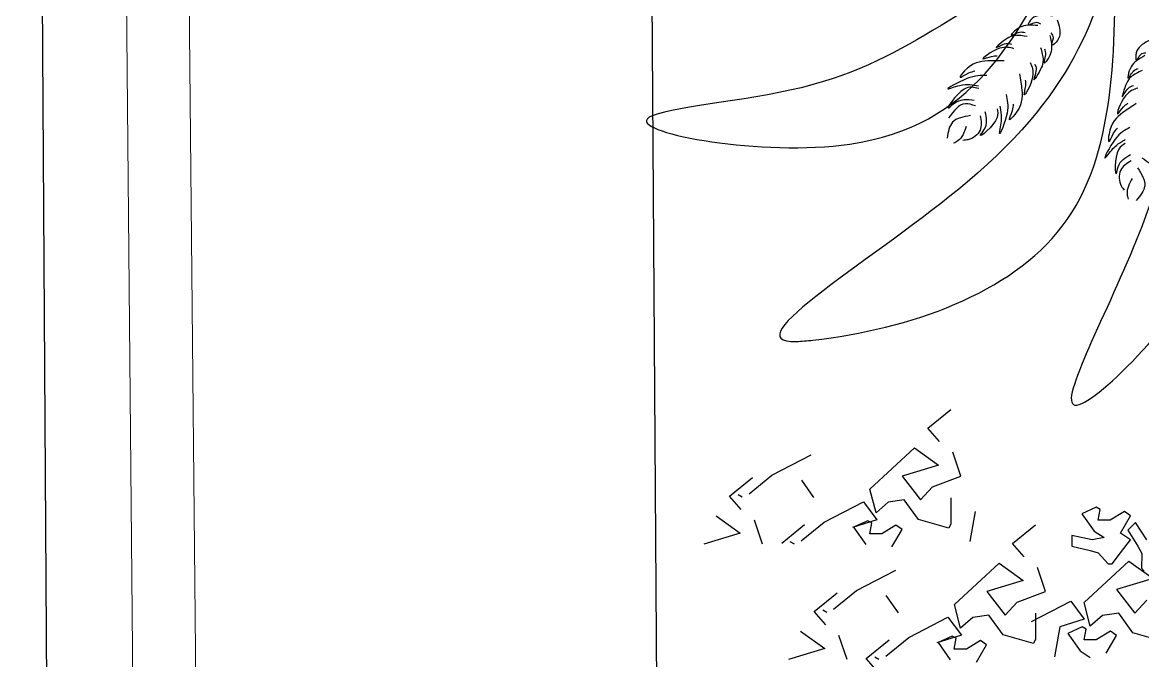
# Model space of a CAD drawing. Header units: metres. Extents: x -1655 to 449, y 40 to 361.
# Drawn here: x 191.256 to 192.07, y 60.096 to 60.559 of the extents above; entities that cross this region are included whole.
import ezdxf

# ---------------------------------------------------------------- set-up
doc = ezdxf.new("R2010")
doc.units = ezdxf.units.M
doc.header["$MEASUREMENT"] = 0
doc.layers.add('Layer5', color=31, linetype='Continuous', lineweight=9)
doc.layers.add('paisajismo', color=7, linetype='Continuous')
doc.styles.add('DIMPLAN', font='romanc.shx', dxfattribs={"height": 0.15})
doc.dimstyles.new('DIMPLAN', dxfattribs={"dimtxt": 0.009, "dimasz": 0.219, "dimexe": 0.2, "dimexo": 0.2, "dimgap": 0.05, "dimtad": 0, "dimzin": 0, "dimdsep": 46, "dimtxsty": 'DIMPLAN', "dimblk1": 'DOTSMALL', "dimblk2": 'DOTSMALL', "dimsah": 1, "dimcen": 0, "dimse1": 1, "dimse2": 1, "dimclrd": 1, "dimclre": 1, "dimclrt": 2, "dimadec": 0, "dimazin": 0, "dimtfac": 0.909091, "dimtofl": 0, "dimtmove": 1, "dimatfit": 3, "dimldrblk": 'DOTSMALL', "dimfxl": 0.2, "dimtolj": 1, "dimtzin": 0, "dimarcsym": 0})

# ---------------------------------------------------------------- blocks, each defined once
blk = doc.blocks.new('_DOTSMALL')
at = {"color": 0, "linetype": 'ByBlock', "const_width": 0.5}
blk.add_lwpolyline([(-0.0625, 0, 1), (0.0625, 0, 1)], format="xyb", close=True, dxfattribs=at)
blk = doc.blocks.new('*D80')
at = {"color": 1, "lineweight": -2, "ltscale": 0.1, "transparency": 16777216}
for p, q in [((191.69908, 62.73175), (191.74, 56.57336)), ((191.79278, 48.63175), (191.74437, 55.91623))]:
    blk.add_line(p, q, dxfattribs=at)
at = {"layer": 'DEFPOINTS', "color": 0, "ltscale": 0.1, "transparency": 16777216}
for p in [(191.25619, 62.7288), (191.69908, 62.73175), (191.3499, 48.6288)]:
    blk.add_point(p, dxfattribs=at)
at = {"color": 1, "lineweight": -2, "ltscale": 0.1, "transparency": 16777216, "xscale": 0.2189999999999999, "yscale": 0.2189999999999999, "zscale": 0.2189999999999999}
for p, rotation in [((191.69908, 62.73175), 90.38077452613686), ((191.79278, 48.63175), 270.3807745261369)]:
    blk.add_blockref('_DOTSMALL', p, dxfattribs=dict(at, rotation=rotation))
at = {"color": 2, "ltscale": 0.1, "transparency": 16777216, "insert": (191.78343, 56.24507), "char_height": 0.15, "attachment_point": 5, "rotation": 270.38077, "style": 'DIMPLAN'}
blk.add_mtext('\\A1;14.10', dxfattribs=at)
blk = doc.blocks.new('A$C69E264B5')
at = {"layer": 'paisajismo', "color": 82}
for points in [[(0.9069, 0.8408), (0.64, 0.393), (0.3389, 0.1118), (0.3675, 0.1142), (0.8076, 0.3151), (0.9005, 0.8144)], [(0.8283, 0.8201), (0.5787, 0.66), (0.3268, 0.5548), (0.075, 0.5038), (0.4327, 0.4599), (0.8073, 0.8029)], [(1.0106, 0.7905), (0.9485, 0.3159), (0.8273, 0.0004), (1.0664, 0.2553), (1.111, 0.4465), (1.0117, 0.7634)]]:
    blk.add_spline(points, degree=3, dxfattribs=at)
at = {"layer": 'paisajismo', "color": 240}
for points in [[(0.7906, 0.6857), (0.7753, 0.6875), (0.7491, 0.6749), (0.7475, 0.6706), (0.7597, 0.6746), (0.7689, 0.672)], [(0.7988, 0.6793), (0.8028, 0.6643), (0.7938, 0.6367), (0.7898, 0.6345), (0.792, 0.6471), (0.7882, 0.6559)], [(0.7647, 0.6688), (0.747, 0.6695), (0.7204, 0.6562), (0.7175, 0.6526), (0.7322, 0.6572), (0.7422, 0.6566)], [(0.7459, 0.6496), (0.7235, 0.6512), (0.6964, 0.6356), (0.6912, 0.6308), (0.7086, 0.6372), (0.7183, 0.636)], [(0.7857, 0.6513), (0.7887, 0.6338), (0.7792, 0.6057), (0.7761, 0.6024), (0.7786, 0.6175), (0.7767, 0.6274)], [(0.9656, 0.6445), (0.9519, 0.6375), (0.9371, 0.6125), (0.9381, 0.608), (0.9461, 0.6181), (0.9552, 0.621)], [(0.7224, 0.6281), (0.6969, 0.6288), (0.6681, 0.61), (0.6827, 0.6145), (0.6929, 0.6156)], [(0.7692, 0.63), (0.7738, 0.608), (0.762, 0.5791), (0.758, 0.5733), (0.762, 0.5914), (0.7595, 0.6008)], [(0.9535, 0.6161), (0.9383, 0.6068), (0.9236, 0.581), (0.9232, 0.5765), (0.9329, 0.5884), (0.9415, 0.5935)], [(0.705, 0.6068), (0.6764, 0.6067), (0.6352, 0.5889), (0.6272, 0.5779), (0.6427, 0.5854), (0.6533, 0.5889)], [(0.7511, 0.6038), (0.7553, 0.5787), (0.7405, 0.5475), (0.743, 0.5627), (0.7428, 0.5729)], [(0.6743, 0.5811), (0.6393, 0.5753), (0.6058, 0.5573), (0.6266, 0.5635), (0.6598, 0.5627)], [(0.7324, 0.5837), (0.7362, 0.5554), (0.7241, 0.5121), (0.7143, 0.5027), (0.7197, 0.5191), (0.7216, 0.5301)], [(0.9484, 0.5896), (0.9289, 0.5785), (0.9151, 0.5505), (0.9133, 0.5437), (0.9243, 0.5587), (0.933, 0.563)], [(0.6601, 0.5579), (0.6345, 0.557), (0.6076, 0.5239), (0.6164, 0.5317), (0.6524, 0.5374)], [(0.9409, 0.5587), (0.9193, 0.5452), (0.9057, 0.5135), (0.9154, 0.5254), (0.9232, 0.532)], [(0.7084, 0.5473), (0.7101, 0.5143), (0.6969, 0.4787), (0.7002, 0.5001), (0.699, 0.5208), (0.6978, 0.5269)], [(0.6543, 0.5272), (0.6366, 0.5312), (0.607, 0.506)], [(0.6926, 0.5223), (0.6926, 0.5071), (0.6635, 0.476), (0.67, 0.4857), (0.6718, 0.5168)], [(0.9382, 0.5314), (0.9145, 0.5154), (0.8901, 0.4777), (0.8895, 0.4642), (0.8982, 0.479), (0.9051, 0.4878)], [(0.6458, 0.5102), (0.6139, 0.4985), (0.6046, 0.4704)], [(0.6629, 0.5099), (0.6625, 0.4846), (0.6412, 0.4676), (0.6321, 0.4664)], [(0.6383, 0.491), (0.6235, 0.4656), (0.6157, 0.4613)], [(0.9268, 0.4893), (0.9011, 0.4687), (0.8831, 0.4352), (0.897, 0.4519), (0.9132, 0.4647), (0.9185, 0.4678)], [(0.9186, 0.4609), (0.9072, 0.4508), (0.9032, 0.4084), (0.9061, 0.4197), (0.9282, 0.4416)], [(0.9477, 0.4354), (0.9623, 0.4249), (0.9632, 0.386)], [(0.929, 0.4304), (0.9103, 0.4134), (0.9117, 0.3861), (0.9169, 0.3786)], [(0.9406, 0.4178), (0.953, 0.3862), (0.9381, 0.3606)], [(0.9312, 0.3995), (0.922, 0.3715), (0.924, 0.3629)]]:
    blk.add_spline(points, degree=3, dxfattribs=at)
blk = doc.blocks.new('A$C78ED2221')
at = {"layer": 'paisajismo', "color": 86}
for p, q in [((0.8775, 2.5631), (0.9231, 2.6002)), ((0.9006, 2.5365), (0.8775, 2.5631)), ((0.7623, 2.4422), (0.8507, 2.524)), ((0.8507, 2.524), (0.8988, 2.4896)), ((0.9431, 2.468), (0.927, 2.5154)), ((0.5678, 2.4699), (0.6457, 2.5101)), ((0.5223, 2.4328), (0.5678, 2.4699)), ((0.8988, 2.4896), (0.8266, 2.468)), ((0.4834, 2.4284), (0.529, 2.4654)), ((0.6261, 2.4599), (0.6502, 2.4255)), ((0.8266, 2.468), (0.8627, 2.4207)), ((0.8869, 2.4466), (0.9431, 2.468)), ((0.5065, 2.4017), (0.4834, 2.4284)), ((0.5085, 2.4265), (0.5005, 2.4309)), ((0.7744, 2.3949), (0.7623, 2.4422)), ((0.8627, 2.4207), (0.8869, 2.4466)), ((0.6715, 2.3766), (0.7494, 2.4168)), ((0.7494, 2.4168), (0.7763, 2.3814)), ((0.7984, 2.4165), (0.7744, 2.3949)), ((0.8306, 2.4207), (0.7984, 2.4165)), ((0.8587, 2.382), (0.8306, 2.4207)), ((0.923, 2.4251), (0.923, 2.3734)), ((1.2116, 2.4061), (1.1835, 2.3932)), ((1.2196, 2.4018), (1.2116, 2.4061)), ((0.4567, 2.3893), (0.5048, 2.3548)), ((0.549, 2.3333), (0.5329, 2.3807)), ((0.7763, 2.3814), (0.7274, 2.3659)), ((0.9189, 2.3648), (0.8587, 2.382)), ((0.9712, 2.3979), (0.961, 2.338)), ((1.1835, 2.3932), (1.2076, 2.3588)), ((1.2156, 2.3804), (1.2196, 2.4018)), ((1.2679, 2.3975), (1.2397, 2.3804)), ((1.2598, 2.3545), (1.2799, 2.389)), ((1.2799, 2.389), (1.2679, 2.3975)), ((0.5871, 2.3351), (0.6327, 2.3722)), ((0.626, 2.3396), (0.6715, 2.3766)), ((0.7579, 2.3795), (0.7298, 2.3666)), ((0.7298, 2.3666), (0.7539, 2.3322)), ((0.7659, 2.3752), (0.7579, 2.3795)), ((0.7619, 2.3537), (0.7659, 2.3752)), ((0.8141, 2.3709), (0.786, 2.3537)), ((0.806, 2.3279), (0.8261, 2.3623)), ((0.8261, 2.3623), (0.8141, 2.3709)), ((0.923, 2.3734), (0.9189, 2.3648)), ((1.0455, 2.3342), (1.0911, 2.3712)), ((1.2076, 2.3588), (1.2277, 2.3459)), ((1.2397, 2.3804), (1.2156, 2.3804)), ((1.2901, 2.376), (1.2749, 2.3607)), ((1.2749, 2.3607), (1.2944, 2.3291)), ((1.3123, 2.3415), (1.2901, 2.376)), ((0.5048, 2.3548), (0.4325, 2.3333)), ((0.6122, 2.3333), (0.6042, 2.3376)), ((0.786, 2.3537), (0.7619, 2.3537)), ((1.1634, 2.3502), (1.1634, 2.3287)), ((1.2035, 2.3415), (1.1634, 2.3502)), ((1.2277, 2.3459), (1.2035, 2.3415)), ((1.2799, 2.3415), (1.2598, 2.3545)), ((1.2598, 2.3158), (1.2799, 2.3415)), ((1.0686, 2.3075), (1.0455, 2.3342)), ((1.1634, 2.3287), (1.1996, 2.3201)), ((1.1996, 2.3201), (1.2156, 2.3158)), ((1.2156, 2.3158), (1.2357, 2.2942)), ((1.2437, 2.2942), (1.2598, 2.3158)), ((1.2944, 2.3291), (1.3026, 2.3147)), ((1.3026, 2.3147), (1.3016, 2.2852)), ((0.9303, 2.2133), (1.0187, 2.2951)), ((1.0187, 2.2951), (1.0668, 2.2606)), ((1.1881, 2.2174), (1.2765, 2.2991)), ((1.2357, 2.2942), (1.2437, 2.2942)), ((1.2765, 2.2991), (1.3246, 2.2647)), ((0.7358, 2.2409), (0.8137, 2.2811)), ((1.1111, 2.2391), (1.095, 2.2865)), ((1.3016, 2.2852), (1.3073, 2.2796)), ((1.0668, 2.2606), (0.9946, 2.2391)), ((1.3246, 2.2647), (1.2523, 2.2431)), ((0.6514, 2.1994), (0.697, 2.2365)), ((0.6903, 2.2039), (0.7358, 2.2409)), ((0.7941, 2.2309), (0.8182, 2.1965)), ((0.9946, 2.2391), (1.0307, 2.1917)), ((1.0549, 2.2176), (1.1111, 2.2391)), ((0.9424, 2.166), (0.9303, 2.2133)), ((1.0307, 2.1917), (1.0549, 2.2176)), ((1.0833, 2.1797), (1.1612, 2.2198)), ((0.6745, 2.1728), (0.6514, 2.1994)), ((0.6765, 2.1976), (0.6685, 2.2019)), ((0.8395, 2.1476), (0.9174, 2.1878)), ((0.9174, 2.1878), (0.9442, 2.1524)), ((0.9664, 2.1875), (0.9424, 2.166)), ((0.9986, 2.1917), (0.9664, 2.1875)), ((1.0267, 2.153), (0.9986, 2.1917)), ((1.091, 2.1961), (1.091, 2.1444)), ((1.188, 2.1844), (1.1392, 2.169)), ((0.6247, 2.1603), (0.6728, 2.1259)), ((1.1392, 2.169), (1.129, 2.1091)), ((0.717, 2.1043), (0.7009, 2.1517)), ((0.7551, 2.1061), (0.8007, 2.1432)), ((0.794, 2.1106), (0.8395, 2.1476)), ((0.9442, 2.1524), (0.8954, 2.1369)), ((0.9259, 2.1506), (0.8978, 2.1376)), ((0.8978, 2.1376), (0.9219, 2.1032)), ((0.9339, 2.1462), (0.9259, 2.1506)), ((0.9299, 2.1248), (0.9339, 2.1462)), ((0.9821, 2.142), (0.954, 2.1248)), ((0.9941, 2.1334), (0.9821, 2.142)), ((1.0869, 2.1358), (1.0267, 2.153)), ((1.091, 2.1444), (1.0869, 2.1358)), ((0.6728, 2.1259), (0.6005, 2.1043)), ((0.954, 2.1248), (0.9299, 2.1248)), ((0.974, 2.0989), (0.9941, 2.1334)), ((0.7782, 2.0795), (0.7551, 2.1061)), ((0.7802, 2.1043), (0.7722, 2.1086))]:
    blk.add_line(p, q, dxfattribs=at)
at = {"layer": 'paisajismo', "color": 64}
for p, q in [((1.2523, 2.2431), (1.2885, 2.1958)), ((1.1612, 2.2198), (1.188, 2.1844)), ((1.2001, 2.17), (1.1881, 2.2174)), ((1.2885, 2.1958), (1.3126, 2.2217)), ((1.2242, 2.1916), (1.2001, 2.17)), ((1.2564, 2.1958), (1.2242, 2.1916)), ((1.2845, 2.1571), (1.2564, 2.1958)), ((1.1837, 2.1686), (1.1556, 2.1557)), ((1.1917, 2.1643), (1.1837, 2.1686)), ((1.1876, 2.1428), (1.1917, 2.1643)), ((1.2399, 2.16), (1.2118, 2.1428)), ((1.2519, 2.1514), (1.2399, 2.16)), ((1.1556, 2.1557), (1.1796, 2.1213)), ((1.2118, 2.1428), (1.1876, 2.1428)), ((1.2318, 2.1169), (1.2519, 2.1514)), ((1.3447, 2.1399), (1.2845, 2.1571)), ((1.1796, 2.1213), (1.1997, 2.1083))]:
    blk.add_line(p, q, dxfattribs=at)

msp = doc.modelspace()

# ---------------------------------------------------------------- linework, layer by layer
msp.add_line((191.25619, 62.7288), (191.3499, 48.6288))
at = {"layer": 'Layer5'}
for p, q in [((191.31241, 62.65783), (191.4054, 52.62867)), ((191.35712, 62.61705), (191.45596, 52.57867))]:
    msp.add_line(p, q, dxfattribs=at)

# ---------------------------------------------------------------- block references
for name, p, xscale, yscale, zscale in [('A$C69E264B5', (191.67908, 60.28165), 0.4116686811996449, 0.4116686811996449, 0.4116686811996449), ('A$C78ED2221', (191.59302, 59.3273), 0.365719179165578, 0.365719179165578, 0.365719179165578)]:
    msp.add_blockref(name, p, dxfattribs=dict(xscale=xscale, yscale=yscale, zscale=zscale))

# ---------------------------------------------------------------- dimensions: what is measured, and where the dimension line sits
at = {"ltscale": 0.1}
dim = msp.add_linear_dim(base=(191.69908, 62.73175), p1=(191.3499, 48.6288), p2=(191.25619, 62.7288), angle=90.38077, dimstyle='DIMPLAN', override={"dimfxl": 0.1, "dimfxlon": 1, "dimarcsym": 1}, dxfattribs=at)
dim.commit()
dim.dimension.update_dxf_attribs({"geometry": '*D80', "text_midpoint": (191.78343, 56.24507), "dimtype": 161})

doc.saveas('drawing.dxf')
